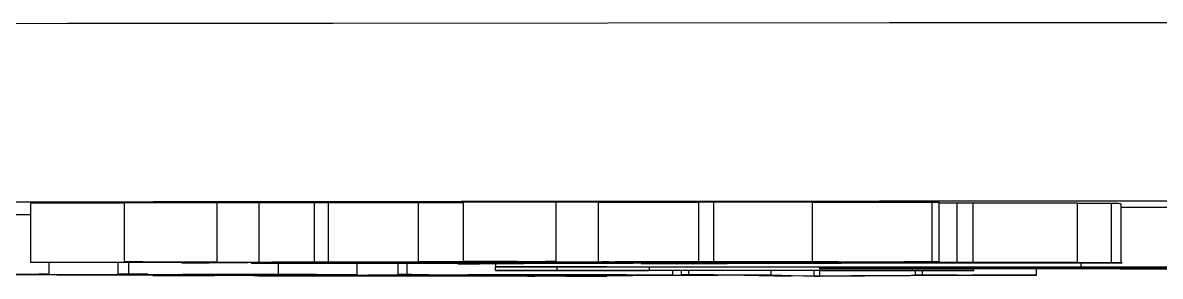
# Model space of a CAD drawing. Header units: millimetres. Extents: x 2136 to 4572, y 748 to 2471.
# Drawn here: x 3080.4 to 3099.61, y 897.53 to 901.81 of the extents above; entities that cross this region are included whole.
import ezdxf

# ---------------------------------------------------------------- set-up
doc = ezdxf.new("R2010")
doc.units = ezdxf.units.MM

msp = doc.modelspace()

# ---------------------------------------------------------------- linework, layer by layer
at = {"color": 7, "linetype": 'Continuous', "lineweight": 25}
for p, q in [((3089.407, 898.783), (3087.843, 898.783)), ((3087.843, 897.783), (3087.843, 898.783)), ((3089.407, 897.783), (3089.407, 898.783)), ((3090.121, 898.779), (3089.407, 898.782)), ((3091.814, 898.781), (3090.121, 898.779)), ((3090.121, 897.779), (3090.121, 898.779)), ((3092.068, 898.784), (3091.814, 898.781)), ((3091.814, 897.781), (3091.814, 898.781)), ((3093.733, 898.783), (3092.068, 898.784)), ((3092.068, 897.784), (3092.068, 898.784)), ((3093.733, 897.783), (3093.733, 898.783)), ((3095.872, 898.777), (3095.759, 898.777)), ((3095.759, 897.777), (3095.759, 898.777)), ((3095.872, 897.777), (3095.872, 898.777)), ((3082.118, 898.768), (3080.538, 898.766)), ((3080.538, 897.766), (3080.538, 898.766)), ((3083.68, 898.776), (3082.118, 898.775)), ((3082.118, 897.775), (3082.118, 898.775)), ((3083.68, 897.776), (3083.68, 898.776)), ((3084.394, 898.771), (3083.68, 898.774)), ((3085.328, 898.773), (3084.394, 898.771)), ((3084.394, 897.771), (3084.394, 898.771)), ((3085.56, 898.775), (3085.328, 898.773)), ((3085.328, 897.773), (3085.328, 898.773)), ((3087.083, 898.774), (3085.56, 898.775)), ((3085.56, 897.775), (3085.56, 898.775)), ((3087.843, 898.776), (3087.083, 898.775)), ((3087.083, 897.775), (3087.083, 898.775)), ((3096.178, 898.768), (3095.872, 898.767)), ((3096.448, 898.77), (3096.178, 898.768)), ((3096.178, 897.768), (3096.178, 898.768)), ((3098.212, 898.769), (3096.448, 898.77)), ((3096.448, 897.77), (3096.448, 898.77)), ((3098.212, 897.769), (3098.212, 898.769)), ((3098.782, 897.76), (3098.782, 898.76)), ((3098.947, 897.759), (3098.947, 898.759)), ((3080.538, 897.766), (3083.633, 897.77)), ((3081.399, 897.766), (3080.538, 897.766)), ((3080.846, 897.568), (3080.846, 897.766)), ((3082.009, 897.568), (3082.009, 897.767)), ((3082.118, 897.775), (3083.68, 897.776)), ((3082.188, 897.568), (3082.188, 897.767)), ((3083.389, 897.769), (3082.688, 897.768)), ((3083.089, 897.757), (3083.089, 897.769)), ((3083.089, 897.757), (3083.43, 897.761)), ((3083.297, 897.756), (3083.089, 897.757)), ((3083.68, 897.776), (3083.533, 897.774)), ((3083.533, 897.774), (3084.394, 897.771)), ((3084.257, 897.751), (3096.178, 897.768)), ((3085.115, 897.751), (3084.257, 897.751)), ((3084.381, 897.768), (3084.371, 897.767)), ((3084.394, 897.771), (3085.328, 897.773)), ((3087.129, 897.774), (3084.617, 897.771)), ((3084.617, 897.771), (3085.028, 897.769)), ((3084.717, 897.564), (3084.717, 897.751)), ((3085.028, 897.769), (3085.028, 897.771)), ((3085.328, 897.773), (3085.56, 897.775)), ((3085.524, 897.758), (3093.296, 897.769)), ((3086.387, 897.758), (3085.524, 897.758)), ((3085.56, 897.775), (3087.129, 897.774)), ((3086.049, 897.56), (3086.049, 897.753)), ((3091.082, 897.76), (3086.407, 897.753)), ((3087.144, 897.762), (3086.453, 897.761)), ((3086.74, 897.561), (3086.74, 897.754)), ((3086.89, 897.561), (3086.89, 897.754)), ((3087.083, 897.775), (3089.361, 897.778)), ((3087.943, 897.775), (3087.083, 897.775)), ((3087.129, 897.774), (3087.129, 897.775)), ((3095.215, 897.77), (3087.679, 897.76)), ((3087.748, 897.744), (3087.748, 897.755)), ((3087.956, 897.743), (3087.748, 897.744)), ((3087.817, 897.769), (3087.817, 897.775)), ((3087.843, 897.783), (3089.407, 897.783)), ((3088.384, 897.756), (3088.384, 897.693)), ((3088.384, 897.69), (3088.384, 897.693)), ((3088.384, 897.693), (3098.273, 897.693)), ((3089.424, 897.69), (3088.384, 897.69)), ((3088.384, 897.631), (3088.384, 897.69)), ((3088.384, 897.629), (3088.384, 897.631)), ((3088.384, 897.631), (3089.424, 897.631)), ((3096.462, 897.629), (3088.384, 897.629)), ((3088.801, 897.765), (3088.801, 897.78)), ((3089.027, 897.765), (3088.801, 897.765)), ((3089.063, 897.756), (3089.063, 897.757)), ((3089.063, 897.756), (3090.715, 897.755)), ((3089.407, 897.783), (3089.225, 897.782)), ((3089.225, 897.782), (3090.121, 897.779)), ((3089.329, 897.773), (3089.233, 897.777)), ((3089.424, 897.631), (3089.424, 897.69)), ((3090.121, 897.779), (3091.814, 897.781)), ((3090.715, 897.755), (3090.206, 897.754)), ((3093.733, 897.783), (3090.401, 897.779)), ((3090.715, 897.755), (3090.715, 897.759)), ((3090.843, 897.75), (3090.843, 897.759)), ((3090.992, 897.75), (3090.843, 897.75)), ((3090.985, 897.634), (3090.985, 897.687)), ((3093.024, 897.753), (3091.082, 897.76)), ((3091.375, 897.556), (3091.375, 897.629)), ((3091.525, 897.555), (3091.525, 897.629)), ((3091.643, 897.629), (3091.643, 897.556)), ((3091.814, 897.781), (3092.068, 897.784)), ((3098.212, 897.769), (3091.901, 897.761)), ((3091.901, 897.761), (3093.882, 897.754)), ((3092.068, 897.784), (3093.733, 897.783)), ((3092.793, 897.771), (3092.143, 897.769)), ((3093.039, 897.555), (3093.039, 897.629)), ((3093.296, 897.769), (3093.55, 897.771)), ((3093.55, 897.771), (3095.215, 897.77)), ((3093.751, 897.761), (3093.751, 897.763)), ((3093.84, 897.761), (3093.751, 897.761)), ((3093.763, 897.538), (3093.763, 897.629)), ((3093.86, 897.538), (3093.86, 897.629)), ((3093.861, 897.663), (3093.861, 897.687)), ((3097.669, 897.663), (3093.861, 897.663)), ((3097.823, 897.66), (3093.861, 897.66)), ((3093.861, 897.66), (3093.861, 897.634)), ((3093.882, 897.754), (3093.882, 897.764)), ((3094.227, 897.752), (3094.227, 897.764)), ((3095.422, 897.69), (3097.322, 897.69)), ((3095.422, 897.631), (3095.422, 897.66)), ((3095.422, 897.631), (3096.462, 897.631)), ((3095.474, 897.552), (3095.474, 897.629)), ((3095.592, 897.552), (3095.592, 897.629)), ((3095.759, 897.777), (3095.872, 897.777)), ((3096.178, 897.768), (3096.448, 897.77)), ((3096.448, 897.77), (3098.212, 897.769)), ((3096.462, 897.631), (3096.462, 897.66)), ((3096.462, 897.631), (3096.462, 897.629)), ((3097.518, 897.551), (3097.518, 897.66)), ((3103.39, 897.629), (3097.823, 897.66)), ((3098.273, 897.693), (3098.273, 897.759)), ((3078.139, 897.553), (3082.413, 897.566)), ((3080.797, 897.558), (3078.825, 897.552)), ((3082.124, 897.556), (3080.797, 897.558)), ((3083.099, 897.565), (3080.976, 897.558)), ((3080.976, 897.558), (3082.047, 897.557)), ((3082.265, 897.567), (3082.009, 897.568)), ((3082.009, 897.568), (3082.188, 897.568)), ((3082.047, 897.557), (3082.047, 897.562)), ((3082.188, 897.568), (3084.717, 897.564)), ((3082.596, 897.545), (3082.596, 897.563)), ((3087.264, 897.539), (3082.596, 897.545)), ((3082.596, 897.545), (3082.745, 897.545)), ((3082.745, 897.545), (3082.745, 897.564)), ((3082.745, 897.545), (3083.02, 897.545)), ((3083.631, 897.545), (3087.183, 897.559)), ((3084.322, 897.564), (3083.723, 897.565)), ((3086.226, 897.552), (3084.363, 897.544)), ((3084.575, 897.543), (3084.575, 897.545)), ((3084.575, 897.543), (3085.765, 897.542)), ((3084.871, 897.558), (3085.315, 897.56)), ((3085.765, 897.542), (3085.765, 897.55)), ((3087.551, 897.55), (3086.226, 897.552)), ((3087.915, 897.558), (3086.376, 897.552)), ((3086.376, 897.552), (3087.701, 897.551)), ((3086.969, 897.561), (3086.74, 897.561)), ((3086.74, 897.561), (3086.89, 897.561)), ((3086.89, 897.561), (3091.375, 897.556)), ((3087.183, 897.559), (3087.247, 897.56)), ((3088.734, 897.543), (3087.264, 897.539)), ((3087.701, 897.551), (3087.701, 897.558)), ((3088.025, 897.546), (3087.751, 897.547)), ((3087.751, 897.547), (3087.851, 897.547)), ((3089.491, 897.552), (3088.025, 897.546)), ((3088.217, 897.538), (3088.217, 897.541)), ((3088.217, 897.538), (3088.335, 897.539)), ((3090.144, 897.537), (3088.217, 897.538)), ((3088.335, 897.539), (3088.335, 897.542)), ((3088.335, 897.539), (3088.72, 897.539)), ((3089.805, 897.557), (3088.524, 897.559)), ((3088.555, 897.543), (3088.555, 897.548)), ((3088.555, 897.543), (3088.734, 897.543)), ((3088.72, 897.539), (3088.72, 897.542)), ((3088.734, 897.543), (3088.734, 897.549)), ((3089.067, 897.552), (3089.067, 897.558)), ((3089.067, 897.552), (3089.217, 897.552)), ((3089.217, 897.552), (3089.217, 897.558)), ((3089.217, 897.552), (3089.491, 897.552)), ((3089.31, 897.539), (3092.091, 897.554)), ((3089.31, 897.539), (3089.31, 897.551)), ((3089.491, 897.552), (3089.491, 897.558)), ((3092.224, 897.553), (3089.599, 897.539)), ((3089.876, 897.538), (3089.876, 897.54)), ((3089.876, 897.538), (3090.261, 897.537)), ((3090.261, 897.537), (3090.144, 897.537)), ((3090.261, 897.537), (3090.261, 897.542)), ((3091.032, 897.552), (3090.753, 897.552)), ((3091.375, 897.556), (3091.032, 897.552)), ((3091.525, 897.555), (3091.643, 897.556)), ((3091.814, 897.555), (3091.525, 897.555)), ((3091.643, 897.556), (3093.039, 897.555)), ((3092.091, 897.554), (3092.136, 897.554)), ((3092.321, 897.553), (3092.224, 897.553)), ((3093.082, 897.534), (3092.321, 897.553)), ((3093.039, 897.555), (3093.763, 897.538)), ((3093.37, 897.534), (3093.082, 897.534)), ((3096.426, 897.55), (3093.37, 897.534)), ((3093.763, 897.538), (3093.86, 897.538)), ((3093.86, 897.538), (3096.137, 897.55)), ((3095.859, 897.551), (3095.474, 897.552)), ((3095.474, 897.552), (3095.592, 897.552)), ((3095.592, 897.552), (3097.518, 897.551)), ((3096.137, 897.55), (3096.181, 897.551)), ((3097.4, 897.55), (3097.015, 897.55)), ((3097.518, 897.551), (3097.4, 897.55))]:
    msp.add_line(p, q, dxfattribs=at)
at = {"color": 7, "linetype": 'Continuous', "lineweight": 25, "flags": 128}
msp.add_lwpolyline([(3099.915, 901.814), (3095.044, 901.811), (3090.278, 901.808), (3085.642, 901.804), (3081.157, 901.799), (3076.847, 901.793), (3072.733, 901.787), (3068.836, 901.78), (3065.174, 901.773), (3061.766, 901.765), (3058.63, 901.756), (3055.78, 901.747), (3053.231, 901.738), (3050.995, 901.728), (3049.085, 901.718), (3047.508, 901.708), (3046.274, 901.698), (3045.388, 901.687), (3044.854, 901.676), (3044.676, 901.665), (3044.676, 901.665)], dxfattribs=at)
at = {"color": 7, "linetype": 'Continuous', "lineweight": 25}
for points, knots in [([(3047.731, 898.668), (3047.779, 898.672), (3047.885, 898.68), (3048.755, 898.692), (3050.236, 898.706), (3052.411, 898.72), (3055.242, 898.733), (3058.756, 898.746), (3062.91, 898.758), (3067.653, 898.769), (3072.915, 898.779), (3078.606, 898.788), (3084.629, 898.796), (3090.852, 898.802), (3097.218, 898.806), (3103.57, 898.81), (3109.909, 898.811), (3116.176, 898.812), (3122.444, 898.811), (3128.782, 898.81), (3135.135, 898.806), (3141.501, 898.802), (3147.724, 898.796), (3153.746, 898.788), (3159.438, 898.779), (3164.7, 898.769), (3169.443, 898.758), (3173.597, 898.746), (3177.111, 898.733), (3179.942, 898.72), (3182.117, 898.706), (3183.598, 898.692), (3184.469, 898.68), (3184.576, 898.671), (3184.624, 898.668)], [0, 0, 0, 0, 0.023828, 0.053273, 0.084485, 0.115699, 0.147957, 0.180726, 0.213842, 0.247136, 0.28043, 0.313546, 0.346314, 0.378573, 0.409785, 0.440999, 0.470442, 0.499888, 0.529332, 0.558778, 0.58999, 0.621203, 0.653462, 0.68623, 0.719347, 0.752641, 0.785934, 0.819051, 0.851819, 0.884078, 0.915289, 0.946503, 0.975948, 1, 1, 1, 1]), ([(3095.759, 898.777), (3095.09, 898.777), (3094.412, 898.776), (3093.742, 898.777), (3093.733, 898.777)], [0, 0, 0, 0, 0.986687, 1, 1, 1, 1]), ([(3098.782, 898.76), (3098.671, 898.761), (3098.512, 898.761), (3098.281, 898.761), (3098.212, 898.761)], [0, 0, 0, 0, 0.700719, 1, 1, 1, 1]), ([(3098.945, 898.759), (3098.933, 898.759), (3098.906, 898.76), (3098.826, 898.76), (3098.782, 898.76)], [0, 0, 0, 0, 0.457866, 1, 1, 1, 1]), ([(3100.243, 898.692), (3100.136, 898.692), (3099.715, 898.693), (3099.275, 898.693), (3098.947, 898.693)], [0, 0, 0, 0, 0.254888, 1, 1, 1, 1]), ([(3080.538, 898.571), (3080.523, 898.571), (3080.427, 898.571), (3080.201, 898.572), (3080.01, 898.572)], [0, 0, 0, 0, 0.156668, 1, 1, 1, 1]), ([(3082.688, 897.768), (3082.55, 897.768), (3082.272, 897.767), (3081.833, 897.767), (3081.557, 897.766), (3081.399, 897.766)], [0, 0, 0, 0, 0.297582, 0.595326, 1, 1, 1, 1]), ([(3083.633, 897.77), (3083.452, 897.771), (3083.116, 897.772), (3082.609, 897.774), (3082.282, 897.775), (3082.118, 897.775)], [0, 0, 0, 0, 0.369183, 0.684555, 1, 1, 1, 1]), ([(3084.27, 897.764), (3084.176, 897.762), (3083.985, 897.76), (3083.528, 897.757), (3083.297, 897.756)], [0, 0, 0, 0, 0.493905, 1, 1, 1, 1]), ([(3083.515, 897.765), (3083.517, 897.765), (3083.551, 897.766), (3083.468, 897.768), (3083.389, 897.769)], [0, 0, 0, 0, 0.05128, 1, 1, 1, 1]), ([(3086.453, 897.761), (3086.288, 897.761), (3085.956, 897.762), (3085.257, 897.765), (3084.73, 897.767), (3084.381, 897.768)], [0, 0, 0, 0, 0.25307, 0.506097, 1, 1, 1, 1]), ([(3085.028, 897.769), (3085.337, 897.769), (3085.966, 897.77), (3086.761, 897.77), (3087.32, 897.77), (3087.632, 897.769), (3087.757, 897.769), (3087.817, 897.769)], [0, 0, 0, 0, 0.325958, 0.662347, 0.799326, 0.902609, 1, 1, 1, 1]), ([(3086.407, 897.753), (3086.269, 897.753), (3085.992, 897.753), (3085.549, 897.752), (3085.274, 897.751), (3085.115, 897.751)], [0, 0, 0, 0, 0.297206, 0.594593, 1, 1, 1, 1]), ([(3087.242, 897.767), (3087.018, 897.768), (3086.589, 897.768), (3085.882, 897.769), (3085.414, 897.769), (3085.177, 897.769)], [0, 0, 0, 0, 0.350612, 0.672174, 1, 1, 1, 1]), ([(3085.177, 897.769), (3085.358, 897.768), (3085.72, 897.767), (3086.371, 897.765), (3086.852, 897.763), (3087.144, 897.762)], [0, 0, 0, 0, 0.282431, 0.564866, 1, 1, 1, 1]), ([(3087.679, 897.76), (3087.54, 897.76), (3087.263, 897.759), (3086.821, 897.758), (3086.546, 897.758), (3086.387, 897.758)], [0, 0, 0, 0, 0.297214, 0.594601, 1, 1, 1, 1]), ([(3087.93, 897.767), (3087.911, 897.767), (3087.871, 897.767), (3087.776, 897.767), (3087.628, 897.767), (3087.441, 897.767), (3087.309, 897.767), (3087.242, 897.767)], [0, 0, 0, 0, 0.082107, 0.164925, 0.356677, 0.675002, 1, 1, 1, 1]), ([(3087.748, 897.744), (3087.993, 897.745), (3088.464, 897.748), (3088.921, 897.752), (3089.015, 897.754), (3089.063, 897.756)], [0, 0, 0, 0, 0.35008, 0.672322, 1, 1, 1, 1]), ([(3087.817, 897.769), (3087.885, 897.769), (3087.994, 897.768), (3088.001, 897.768), (3087.978, 897.767), (3087.975, 897.767), (3087.943, 897.767), (3087.93, 897.767)], [0, 0, 0, 0, 0.414992, 0.667292, 0.851809, 0.943552, 1, 1, 1, 1]), ([(3089.361, 897.778), (3089.179, 897.779), (3088.841, 897.78), (3088.329, 897.781), (3088.005, 897.782), (3087.843, 897.783)], [0, 0, 0, 0, 0.369297, 0.684635, 1, 1, 1, 1]), ([(3089.233, 897.777), (3089.094, 897.777), (3088.817, 897.776), (3088.375, 897.776), (3088.101, 897.775), (3087.943, 897.775)], [0, 0, 0, 0, 0.297538, 0.595282, 1, 1, 1, 1]), ([(3090.206, 897.754), (3089.984, 897.753), (3089.569, 897.75), (3088.835, 897.747), (3088.25, 897.745), (3087.956, 897.743)], [0, 0, 0, 0, 0.365437, 0.681548, 1, 1, 1, 1]), ([(3088.801, 897.765), (3088.958, 897.766), (3089.257, 897.769), (3089.314, 897.772), (3089.342, 897.773)], [0, 0, 0, 0, 0.523773, 1, 1, 1, 1]), ([(3090.183, 897.775), (3090.142, 897.774), (3090.07, 897.771), (3089.661, 897.768), (3089.24, 897.766), (3089.027, 897.765)], [0, 0, 0, 0, 0.386257, 0.690164, 1, 1, 1, 1]), ([(3090.985, 897.687), (3090.975, 897.688), (3090.96, 897.688), (3090.762, 897.689), (3090.501, 897.69), (3090.047, 897.69), (3089.679, 897.69), (3089.424, 897.69)], [0, 0, 0, 0, 0.250411, 0.398556, 0.54744, 0.686236, 1, 1, 1, 1]), ([(3089.424, 897.631), (3089.722, 897.631), (3090.139, 897.631), (3090.611, 897.632), (3090.854, 897.632), (3090.973, 897.633), (3090.981, 897.634), (3090.985, 897.634)], [0, 0, 0, 0, 0.364031, 0.510061, 0.655864, 0.843841, 1, 1, 1, 1]), ([(3092.143, 897.769), (3091.972, 897.769), (3091.631, 897.77), (3090.984, 897.773), (3090.494, 897.774), (3090.183, 897.775)], [0, 0, 0, 0, 0.266774, 0.533551, 1, 1, 1, 1]), ([(3090.401, 897.779), (3091.026, 897.778), (3092.278, 897.777), (3094.147, 897.776), (3095.281, 897.777), (3095.759, 897.777)], [0, 0, 0, 0, 0.365081, 0.731832, 1, 1, 1, 1]), ([(3095.292, 897.774), (3094.626, 897.774), (3093.482, 897.775), (3091.916, 897.776), (3091.073, 897.777), (3090.645, 897.777)], [0, 0, 0, 0, 0.407022, 0.699492, 1, 1, 1, 1]), ([(3090.645, 897.777), (3090.825, 897.777), (3091.183, 897.776), (3091.888, 897.773), (3092.435, 897.772), (3092.793, 897.771)], [0, 0, 0, 0, 0.257454, 0.514908, 1, 1, 1, 1]), ([(3090.843, 897.75), (3091.147, 897.75), (3091.694, 897.751), (3092.32, 897.752), (3092.689, 897.752), (3092.863, 897.752), (3092.978, 897.752), (3093.054, 897.752), (3093.085, 897.753), (3093.091, 897.753), (3093.059, 897.753), (3093.031, 897.753), (3093.024, 897.753)], [0, 0, 0, 0, 0.35041, 0.630866, 0.725925, 0.790521, 0.841305, 0.86957, 0.898179, 0.941209, 0.984756, 1, 1, 1, 1]), ([(3093.566, 897.749), (3093.359, 897.749), (3092.939, 897.75), (3092.032, 897.75), (3091.395, 897.75), (3090.992, 897.75)], [0, 0, 0, 0, 0.263652, 0.534652, 1, 1, 1, 1]), ([(3093.882, 897.754), (3093.996, 897.754), (3094.177, 897.753), (3094.256, 897.752), (3094.088, 897.751), (3093.786, 897.75), (3093.566, 897.749)], [0, 0, 0, 0, 0.268227, 0.423788, 0.580622, 1, 1, 1, 1]), ([(3093.751, 897.761), (3094.412, 897.761), (3095.41, 897.762), (3096.742, 897.762), (3097.639, 897.762), (3098.311, 897.761), (3098.644, 897.761), (3098.763, 897.76), (3098.782, 897.76)], [0, 0, 0, 0, 0.381103, 0.574669, 0.765651, 0.888057, 0.981539, 1, 1, 1, 1]), ([(3098.307, 897.759), (3097.674, 897.759), (3096.637, 897.76), (3095.129, 897.761), (3094.271, 897.761), (3093.84, 897.761)], [0, 0, 0, 0, 0.437716, 0.717507, 1, 1, 1, 1]), ([(3093.861, 897.687), (3093.871, 897.687), (3093.889, 897.688), (3094.083, 897.689), (3094.408, 897.69), (3094.869, 897.69), (3095.235, 897.69), (3095.422, 897.69)], [0, 0, 0, 0, 0.212555, 0.375218, 0.538546, 0.763737, 1, 1, 1, 1]), ([(3093.861, 897.634), (3093.872, 897.634), (3093.891, 897.633), (3094.097, 897.632), (3094.444, 897.632), (3094.909, 897.631), (3095.266, 897.631), (3095.422, 897.631)], [0, 0, 0, 0, 0.21541, 0.378382, 0.541893, 0.800389, 1, 1, 1, 1]), ([(3095.872, 897.777), (3095.714, 897.777), (3095.448, 897.776), (3095.277, 897.775), (3095.287, 897.775), (3095.292, 897.774)], [0, 0, 0, 0, 0.431037, 0.72606, 1, 1, 1, 1]), ([(3097.322, 897.69), (3097.992, 897.69), (3099.337, 897.69), (3101.145, 897.689), (3102.466, 897.686), (3103.389, 897.683), (3103.696, 897.679), (3103.719, 897.677), (3103.724, 897.677)], [0, 0, 0, 0, 0.196061, 0.394111, 0.547436, 0.700125, 0.928087, 1, 1, 1, 1]), ([(3103.724, 897.677), (3103.694, 897.675), (3103.633, 897.672), (3102.95, 897.668), (3101.602, 897.665), (3099.918, 897.663), (3098.57, 897.663), (3097.792, 897.663), (3097.669, 897.663)], [0, 0, 0, 0, 0.200351, 0.402646, 0.59747, 0.766762, 0.96323, 1, 1, 1, 1]), ([(3098.273, 897.693), (3098.941, 897.693), (3100.176, 897.693), (3101.943, 897.692), (3103.606, 897.69), (3105.126, 897.688), (3106.271, 897.684), (3106.579, 897.68), (3106.597, 897.678), (3106.601, 897.677)], [0, 0, 0, 0, 0.160365, 0.296332, 0.431737, 0.589347, 0.747826, 0.949128, 1, 1, 1, 1]), ([(3098.882, 897.758), (3098.849, 897.758), (3098.758, 897.758), (3098.613, 897.758), (3098.456, 897.759), (3098.357, 897.759), (3098.307, 897.759)], [0, 0, 0, 0, 0.1702702, 0.4642597, 0.7315085, 1, 1, 1, 1]), ([(3098.782, 897.76), (3098.833, 897.76), (3098.939, 897.76), (3098.977, 897.759), (3098.948, 897.759), (3098.905, 897.758), (3098.882, 897.758)], [0, 0, 0, 0, 0.391814, 0.807915, 0.901195, 1, 1, 1, 1]), ([(3080.789, 897.567), (3080.63, 897.566), (3080.335, 897.564), (3079.668, 897.562), (3079.363, 897.561)], [0, 0, 0, 0, 0.541529, 1, 1, 1, 1]), ([(3080.01, 897.572), (3080.209, 897.572), (3080.609, 897.571), (3080.862, 897.569), (3080.822, 897.568), (3080.806, 897.568)], [0, 0, 0, 0, 0.3813, 0.766294, 1, 1, 1, 1]), ([(3082.047, 897.557), (3082.307, 897.557), (3082.748, 897.556), (3083.415, 897.556), (3083.963, 897.556), (3084.458, 897.557), (3084.724, 897.558), (3084.871, 897.558)], [0, 0, 0, 0, 0.269335, 0.456647, 0.599702, 0.778351, 1, 1, 1, 1]), ([(3085.632, 897.557), (3085.416, 897.557), (3085.055, 897.556), (3084.316, 897.555), (3083.592, 897.555), (3082.824, 897.555), (3082.36, 897.556), (3082.124, 897.556)], [0, 0, 0, 0, 0.253557, 0.424716, 0.595645, 0.794239, 1, 1, 1, 1]), ([(3082.413, 897.566), (3082.444, 897.566), (3082.494, 897.566), (3082.517, 897.567), (3082.495, 897.567), (3082.412, 897.567), (3082.322, 897.567), (3082.265, 897.567)], [0, 0, 0, 0, 0.242147, 0.388856, 0.536837, 0.710317, 1, 1, 1, 1]), ([(3083.02, 897.545), (3083.097, 897.545), (3083.207, 897.545), (3083.368, 897.545), (3083.477, 897.545), (3083.567, 897.545), (3083.61, 897.545), (3083.631, 897.545)], [0, 0, 0, 0, 0.350066, 0.499422, 0.650662, 0.830252, 1, 1, 1, 1]), ([(3083.723, 897.565), (3083.653, 897.565), (3083.546, 897.565), (3083.377, 897.565), (3083.253, 897.565), (3083.162, 897.565), (3083.119, 897.565), (3083.099, 897.565)], [0, 0, 0, 0, 0.336259, 0.518412, 0.701425, 0.865829, 1, 1, 1, 1]), ([(3084.363, 897.544), (3084.34, 897.544), (3084.3, 897.544), (3084.303, 897.544), (3084.345, 897.544), (3084.436, 897.543), (3084.523, 897.543), (3084.575, 897.543)], [0, 0, 0, 0, 0.233621, 0.399553, 0.564983, 0.740199, 1, 1, 1, 1]), ([(3085.351, 897.561), (3085.357, 897.561), (3085.386, 897.561), (3085.249, 897.562), (3084.89, 897.563), (3084.525, 897.564), (3084.322, 897.564)], [0, 0, 0, 0, 0.067979, 0.316164, 0.620975, 1, 1, 1, 1]), ([(3084.717, 897.564), (3085.038, 897.564), (3085.563, 897.563), (3085.992, 897.561), (3086.094, 897.56), (3085.937, 897.558), (3085.718, 897.557), (3085.632, 897.557)], [0, 0, 0, 0, 0.303232, 0.495993, 0.689194, 0.877678, 1, 1, 1, 1]), ([(3085.765, 897.542), (3086.049, 897.542), (3086.533, 897.541), (3087.333, 897.541), (3087.993, 897.542), (3088.374, 897.543), (3088.555, 897.543)], [0, 0, 0, 0, 0.296463, 0.506276, 0.766316, 1, 1, 1, 1]), ([(3087.25, 897.56), (3087.251, 897.56), (3087.253, 897.56), (3087.222, 897.56), (3087.128, 897.56), (3087.03, 897.56), (3086.969, 897.561)], [0, 0, 0, 0, 0.034336, 0.266425, 0.542953, 1, 1, 1, 1]), ([(3087.851, 897.547), (3087.953, 897.547), (3088.092, 897.548), (3088.073, 897.549), (3087.953, 897.55), (3087.76, 897.55), (3087.612, 897.55), (3087.551, 897.55)], [0, 0, 0, 0, 0.4002553, 0.5540467, 0.7092134, 0.880119, 1, 1, 1, 1]), ([(3087.701, 897.551), (3087.834, 897.551), (3088.042, 897.55), (3088.357, 897.55), (3088.615, 897.551), (3088.871, 897.551), (3088.996, 897.551), (3089.067, 897.552)], [0, 0, 0, 0, 0.265228, 0.413113, 0.562281, 0.751044, 1, 1, 1, 1]), ([(3088.524, 897.559), (3088.46, 897.559), (3088.354, 897.559), (3088.199, 897.559), (3088.083, 897.559), (3087.986, 897.559), (3087.941, 897.558), (3087.915, 897.558)], [0, 0, 0, 0, 0.2946797, 0.4891513, 0.6427246, 0.79668, 1, 1, 1, 1]), ([(3088.72, 897.539), (3088.81, 897.538), (3088.935, 897.538), (3089.102, 897.538), (3089.207, 897.539), (3089.272, 897.539), (3089.302, 897.539), (3089.31, 897.539)], [0, 0, 0, 0, 0.388994, 0.538184, 0.687796, 0.914813, 1, 1, 1, 1]), ([(3089.599, 897.539), (3089.575, 897.539), (3089.546, 897.538), (3089.565, 897.538), (3089.568, 897.538)], [0, 0, 0, 0, 0.839131, 1, 1, 1, 1]), ([(3089.583, 897.538), (3089.6, 897.538), (3089.644, 897.538), (3089.75, 897.538), (3089.838, 897.538), (3089.876, 897.538)], [0, 0, 0, 0, 0.2705737, 0.6892242, 1, 1, 1, 1]), ([(3090.753, 897.552), (3090.745, 897.553), (3090.731, 897.554), (3090.508, 897.556), (3090.132, 897.557), (3089.887, 897.557), (3089.805, 897.557)], [0, 0, 0, 0, 0.333446, 0.670522, 0.890051, 1, 1, 1, 1]), ([(3092.131, 897.554), (3092.131, 897.554), (3092.129, 897.554), (3092.089, 897.555), (3091.986, 897.555), (3091.885, 897.555), (3091.814, 897.555)], [0, 0, 0, 0, 0.094648, 0.307424, 0.510271, 1, 1, 1, 1]), ([(3096.177, 897.551), (3096.176, 897.551), (3096.174, 897.551), (3096.134, 897.551), (3096.032, 897.551), (3095.931, 897.551), (3095.859, 897.551)], [0, 0, 0, 0, 0.094648, 0.307424, 0.510271, 1, 1, 1, 1]), ([(3097.015, 897.55), (3096.949, 897.55), (3096.838, 897.551), (3096.684, 897.551), (3096.573, 897.55), (3096.484, 897.55), (3096.447, 897.55), (3096.426, 897.55)], [0, 0, 0, 0, 0.292493, 0.488495, 0.642099, 0.795375, 1, 1, 1, 1])]:
    msp.add_open_spline(points, degree=3, knots=knots, dxfattribs=at)

doc.saveas('drawing.dxf')
